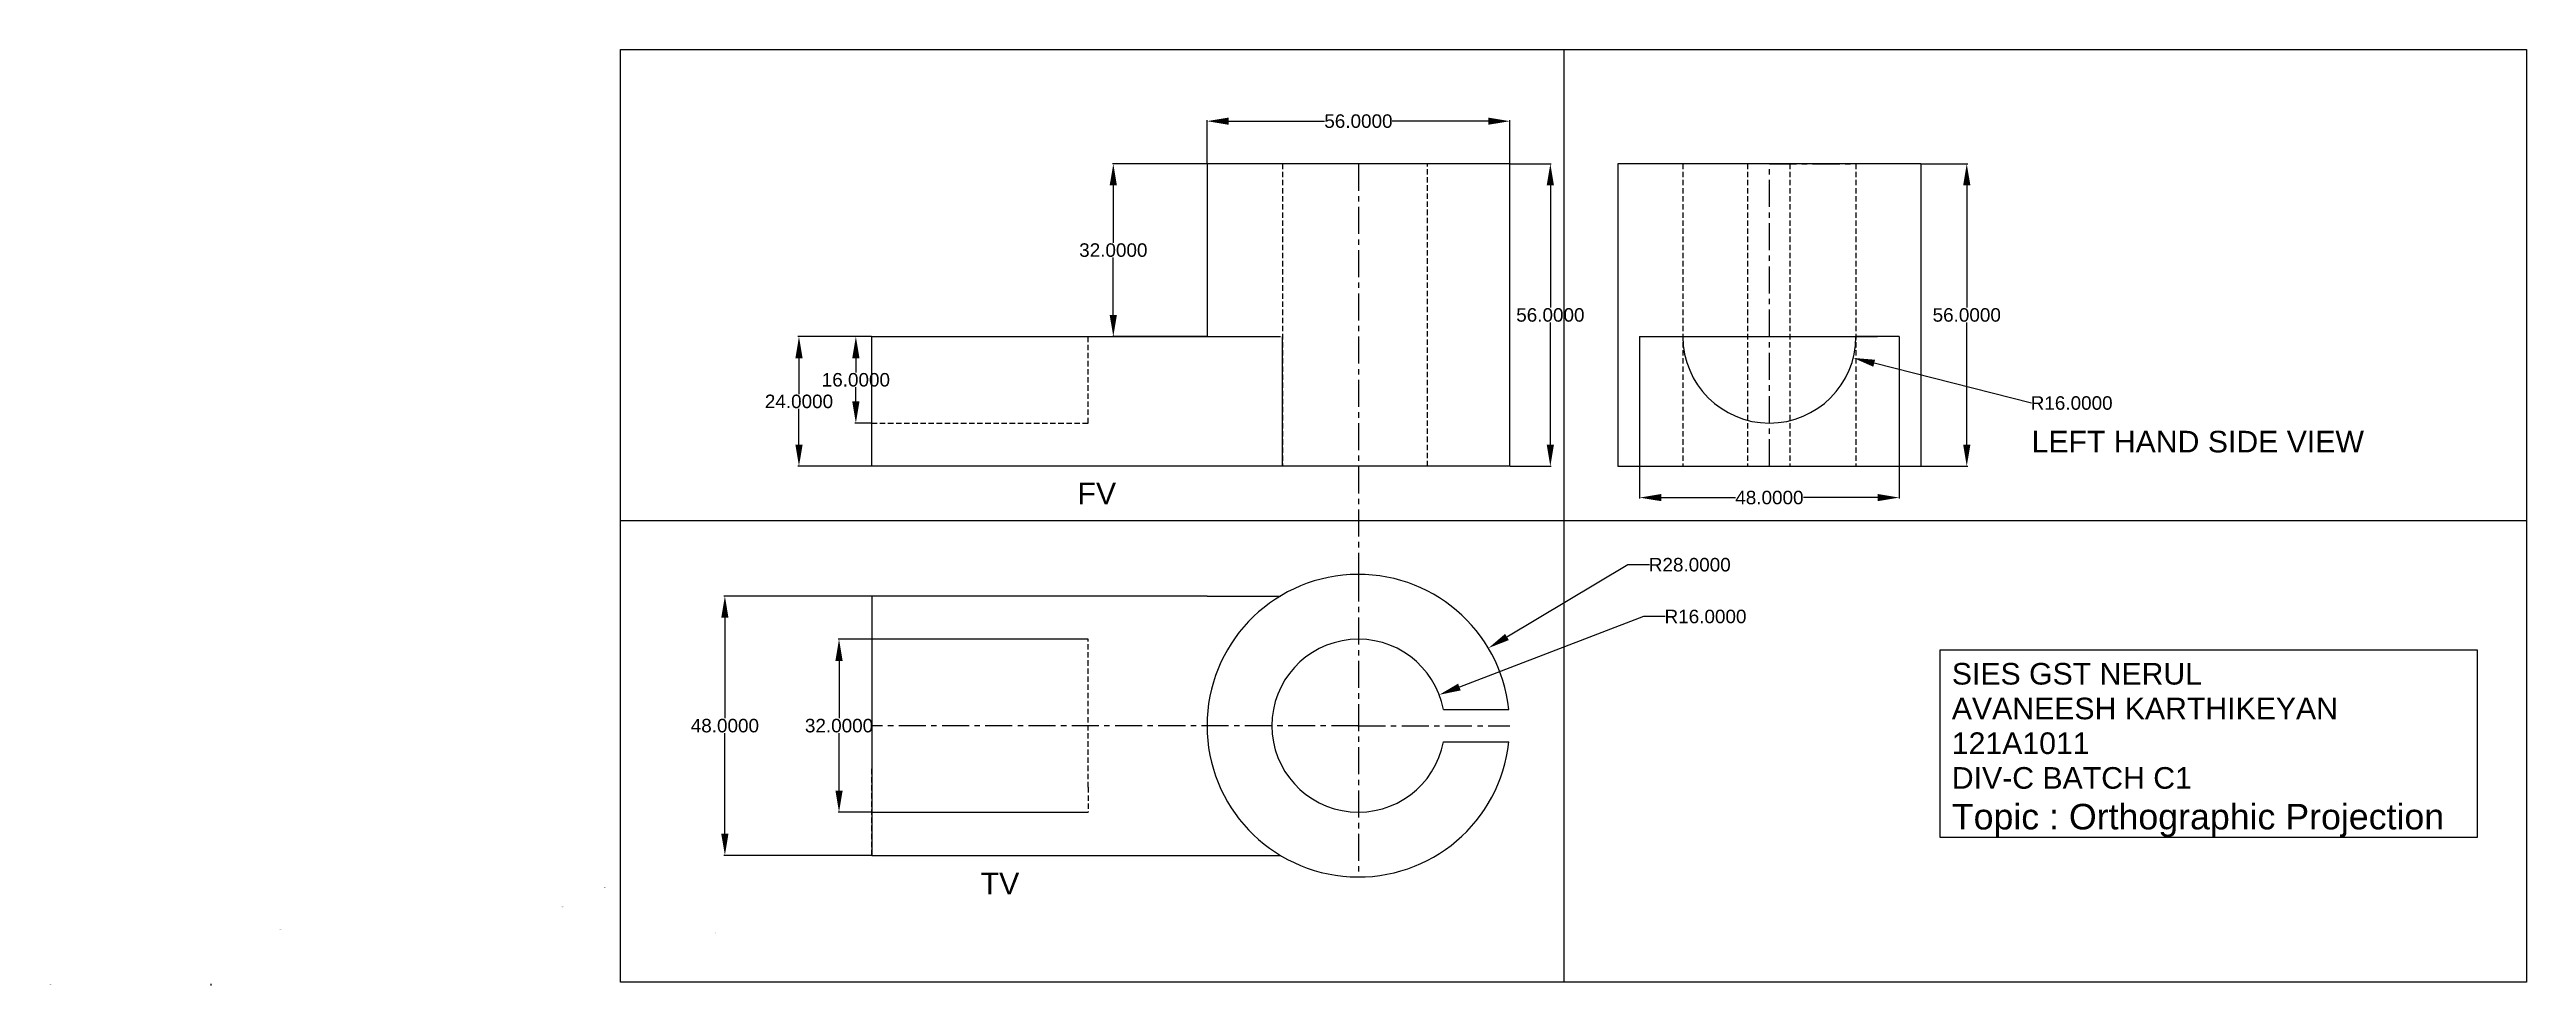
# Model space of a CAD drawing. Header units: inches. Extents: x -128 to 330, y -10 to 163.
import ezdxf

# ---------------------------------------------------------------- set-up
doc = ezdxf.new("R2010")
doc.units = ezdxf.units.IN
doc.header["$LTSCALE"] = 4
doc.header["$MEASUREMENT"] = 0
doc.linetypes.add('CENTER', pattern=[2, 1.25, -0.25, 0.25, -0.25])
doc.linetypes.add('HIDDEN', pattern=[0.375, 0.25, -0.125])
doc.styles.get("Standard").update_dxf_attribs({"font": 'arial.ttf'})
doc.dimstyles.get("Standard").update_dxf_attribs({"dimtxt": 2.5, "dimasz": 4, "dimexe": 0.18, "dimexo": 0.0625, "dimgap": 0.09, "dimtad": 0, "dimtih": 1, "dimtoh": 1, "dimdec": 4, "dimzin": 0, "dimdsep": 46, "dimtxsty": 'Standard', "dimcen": 0.089, "dimclrd": 20, "dimclre": 2, "dimclrt": 1, "dimadec": 0, "dimazin": 0, "dimtfac": 1, "dimtdec": 4, "dimtofl": 0, "dimtmove": 0, "dimatfit": 3, "dimfxl": 1, "dimtolj": 1, "dimtzin": 0, "dimarcsym": 0})

# ---------------------------------------------------------------- blocks, each defined once
blk = doc.blocks.new('*D4')
at = {"color": 2, "lineweight": -2, "transparency": 16777216}
for p, q in [((23.99, 110.31), (10.42, 110.31)), ((23.99, 86.31), (10.42, 86.31))]:
    blk.add_line(p, q, dxfattribs=at)
at = {"color": 20, "lineweight": -2, "transparency": 16777216}
for p, q in [((10.6, 106.31), (10.6, 99.68)), ((10.6, 90.31), (10.6, 96.94))]:
    blk.add_line(p, q, dxfattribs=at)
at = {"color": 20, "transparency": 16777216}
for points in [[(9.94, 106.31), (11.27, 106.31), (10.6, 110.31)], [(9.94, 90.31), (11.27, 90.31), (10.6, 86.31)]]:
    blk.add_solid(points, dxfattribs=at)
at = {"layer": 'Defpoints', "color": 0, "transparency": 16777216}
for p in [(10.6, 110.31), (24.06, 110.31), (24.06, 86.31)]:
    blk.add_point(p, dxfattribs=at)
at = {"color": 1, "transparency": 16777216, "insert": (10.6, 98.31), "char_height": 2.5, "attachment_point": 5}
blk.add_mtext('\\A1;24.0000', dxfattribs=at)
blk = doc.blocks.new('*D5')
at = {"color": 2, "lineweight": -2, "transparency": 16777216}
for p, q in [((23.99, 110.31), (20.94, 110.31)), ((23.99, 94.31), (20.94, 94.31))]:
    blk.add_line(p, q, dxfattribs=at)
at = {"color": 20, "lineweight": -2, "transparency": 16777216}
for p, q in [((21.12, 106.31), (21.12, 103.68)), ((21.12, 98.31), (21.12, 100.94))]:
    blk.add_line(p, q, dxfattribs=at)
at = {"color": 20, "transparency": 16777216}
for points in [[(20.45, 106.31), (21.79, 106.31), (21.12, 110.31)], [(20.45, 98.31), (21.79, 98.31), (21.12, 94.31)]]:
    blk.add_solid(points, dxfattribs=at)
at = {"layer": 'Defpoints', "color": 0, "transparency": 16777216}
for p in [(24.06, 110.31), (21.12, 94.31), (24.06, 94.31)]:
    blk.add_point(p, dxfattribs=at)
at = {"color": 1, "transparency": 16777216, "insert": (21.12, 102.31), "char_height": 2.5, "attachment_point": 5}
blk.add_mtext('\\A1;16.0000', dxfattribs=at)
blk = doc.blocks.new('*D6')
at = {"color": 2, "lineweight": -2, "transparency": 16777216}
for p, q in [((85.99, 142.31), (68.55, 142.31)), ((85.99, 110.31), (68.55, 110.31))]:
    blk.add_line(p, q, dxfattribs=at)
at = {"color": 20, "lineweight": -2, "transparency": 16777216}
for p, q in [((68.73, 138.31), (68.73, 127.68)), ((68.73, 114.31), (68.73, 124.94))]:
    blk.add_line(p, q, dxfattribs=at)
at = {"color": 20, "transparency": 16777216}
for points in [[(68.06, 138.31), (69.39, 138.31), (68.73, 142.31)], [(68.06, 114.31), (69.39, 114.31), (68.73, 110.31)]]:
    blk.add_solid(points, dxfattribs=at)
at = {"layer": 'Defpoints', "color": 0, "transparency": 16777216}
for p in [(68.73, 142.31), (86.06, 142.31), (86.06, 110.31)]:
    blk.add_point(p, dxfattribs=at)
at = {"color": 1, "transparency": 16777216, "insert": (68.73, 126.31), "char_height": 2.5, "attachment_point": 5}
blk.add_mtext('\\A1;32.0000', dxfattribs=at)
blk = doc.blocks.new('*D7')
at = {"color": 2, "lineweight": -2, "transparency": 16777216}
for p, q in [((86.06, 142.37), (86.06, 150.36)), ((142.06, 142.37), (142.06, 150.36))]:
    blk.add_line(p, q, dxfattribs=at)
at = {"color": 20, "lineweight": -2, "transparency": 16777216}
for p, q in [((90.06, 150.18), (107.81, 150.18)), ((138.06, 150.18), (120.3, 150.18))]:
    blk.add_line(p, q, dxfattribs=at)
at = {"color": 20, "transparency": 16777216}
for points in [[(90.06, 150.85), (90.06, 149.52), (86.06, 150.18)], [(138.06, 150.85), (138.06, 149.52), (142.06, 150.18)]]:
    blk.add_solid(points, dxfattribs=at)
at = {"layer": 'Defpoints', "color": 0, "transparency": 16777216}
for p in [(86.06, 150.18), (86.06, 142.31), (142.06, 142.31)]:
    blk.add_point(p, dxfattribs=at)
at = {"color": 1, "transparency": 16777216, "insert": (114.06, 150.18), "char_height": 2.5, "attachment_point": 5}
blk.add_mtext('\\A1;56.0000', dxfattribs=at)
blk = doc.blocks.new('*D8')
at = {"color": 2, "lineweight": -2, "transparency": 16777216}
for p, q in [((142.12, 142.31), (149.73, 142.31)), ((142.12, 86.31), (149.73, 86.31))]:
    blk.add_line(p, q, dxfattribs=at)
at = {"color": 20, "lineweight": -2, "transparency": 16777216}
for p, q in [((149.55, 138.31), (149.55, 115.68)), ((149.55, 90.31), (149.55, 112.94))]:
    blk.add_line(p, q, dxfattribs=at)
at = {"color": 20, "transparency": 16777216}
for points in [[(148.88, 138.31), (150.21, 138.31), (149.55, 142.31)], [(148.88, 90.31), (150.21, 90.31), (149.55, 86.31)]]:
    blk.add_solid(points, dxfattribs=at)
at = {"layer": 'Defpoints', "color": 0, "transparency": 16777216}
for p in [(142.06, 142.31), (142.06, 86.31), (149.55, 86.31)]:
    blk.add_point(p, dxfattribs=at)
at = {"color": 1, "transparency": 16777216, "insert": (149.55, 114.31), "char_height": 2.5, "attachment_point": 5}
blk.add_mtext('\\A1;56.0000', dxfattribs=at)
blk = doc.blocks.new('*D10')
at = {"color": 2, "lineweight": -2, "transparency": 16777216}
for p, q in [((218.12, 142.31), (226.73, 142.31)), ((218.12, 86.31), (226.73, 86.31))]:
    blk.add_line(p, q, dxfattribs=at)
at = {"color": 20, "lineweight": -2, "transparency": 16777216}
for p, q in [((226.55, 138.31), (226.55, 115.68)), ((226.55, 90.31), (226.55, 112.94))]:
    blk.add_line(p, q, dxfattribs=at)
at = {"color": 20, "transparency": 16777216}
for points in [[(225.89, 138.31), (227.22, 138.31), (226.55, 142.31)], [(225.89, 90.31), (227.22, 90.31), (226.55, 86.31)]]:
    blk.add_solid(points, dxfattribs=at)
at = {"layer": 'Defpoints', "color": 0, "transparency": 16777216}
for p in [(218.06, 142.31), (218.06, 86.31), (226.55, 86.31)]:
    blk.add_point(p, dxfattribs=at)
at = {"color": 1, "transparency": 16777216, "insert": (226.55, 114.31), "char_height": 2.5, "attachment_point": 5}
blk.add_mtext('\\A1;56.0000', dxfattribs=at)
blk = doc.blocks.new('*D12')
at = {"color": 2, "lineweight": -2, "transparency": 16777216}
for p, q in [((23.99, 54.31), (17.83, 54.31)), ((23.99, 22.31), (17.83, 22.31))]:
    blk.add_line(p, q, dxfattribs=at)
at = {"color": 20, "lineweight": -2, "transparency": 16777216}
for p, q in [((18.01, 50.31), (18.01, 39.68)), ((18.01, 26.31), (18.01, 36.94))]:
    blk.add_line(p, q, dxfattribs=at)
at = {"color": 20, "transparency": 16777216}
for points in [[(17.34, 50.31), (18.68, 50.31), (18.01, 54.31)], [(17.34, 26.31), (18.68, 26.31), (18.01, 22.31)]]:
    blk.add_solid(points, dxfattribs=at)
at = {"layer": 'Defpoints', "color": 0, "transparency": 16777216}
for p in [(24.06, 54.31), (18.01, 22.31), (24.06, 22.31)]:
    blk.add_point(p, dxfattribs=at)
at = {"color": 1, "transparency": 16777216, "insert": (18.01, 38.31), "char_height": 2.5, "attachment_point": 5}
blk.add_mtext('\\A1;32.0000', dxfattribs=at)
blk = doc.blocks.new('*D13')
at = {"color": 2, "lineweight": -2, "transparency": 16777216}
for p, q in [((23.99, 62.31), (-3.28, 62.31)), ((23.99, 14.31), (-3.28, 14.31))]:
    blk.add_line(p, q, dxfattribs=at)
at = {"color": 20, "lineweight": -2, "transparency": 16777216}
for p, q in [((-3.1, 58.31), (-3.1, 39.68)), ((-3.1, 18.31), (-3.1, 36.94))]:
    blk.add_line(p, q, dxfattribs=at)
at = {"color": 20, "transparency": 16777216}
for points in [[(-3.77, 58.31), (-2.44, 58.31), (-3.1, 62.31)], [(-3.77, 18.31), (-2.44, 18.31), (-3.1, 14.31)]]:
    blk.add_solid(points, dxfattribs=at)
at = {"layer": 'Defpoints', "color": 0, "transparency": 16777216}
for p in [(24.06, 62.31), (-3.1, 14.31), (24.06, 14.31)]:
    blk.add_point(p, dxfattribs=at)
at = {"color": 1, "transparency": 16777216, "insert": (-3.1, 38.31), "char_height": 2.5, "attachment_point": 5}
blk.add_mtext('\\A1;48.0000', dxfattribs=at)
blk = doc.blocks.new('*D14')
at = {"color": 2, "lineweight": -2, "transparency": 16777216}
for p, q in [((189.97, 110.31), (190.14, 110.31)), ((190.06, 110.22), (190.06, 110.4))]:
    blk.add_line(p, q, dxfattribs=at)
at = {"color": 20, "lineweight": -2, "transparency": 16777216}
blk.add_line((238.51, 98.01), (209.44, 105.39), dxfattribs=at)
at = {"color": 20, "transparency": 16777216}
blk.add_solid([(209.6, 106.03), (209.28, 104.74), (205.56, 106.37)], dxfattribs=at)
at = {"layer": 'Defpoints', "color": 0, "transparency": 16777216}
for p in [(190.06, 110.31), (205.56, 106.37)]:
    blk.add_point(p, dxfattribs=at)
at = {"color": 1, "transparency": 16777216, "insert": (245.95, 98.01), "char_height": 2.5, "attachment_point": 5}
blk.add_mtext('\\A1;R16.0000', dxfattribs=at)
blk = doc.blocks.new('*D15')
at = {"color": 20, "lineweight": -2, "transparency": 16777216}
for p, q in [((166.8, 58.51), (132.73, 45.46)), ((170.8, 58.51), (166.8, 58.51))]:
    blk.add_line(p, q, dxfattribs=at)
at = {"color": 2, "lineweight": -2, "transparency": 16777216}
for p, q in [((113.97, 38.31), (114.14, 38.31)), ((114.06, 38.22), (114.06, 38.4))]:
    blk.add_line(p, q, dxfattribs=at)
at = {"color": 20, "transparency": 16777216}
blk.add_solid([(132.49, 46.09), (132.97, 44.84), (129, 44.03)], dxfattribs=at)
at = {"layer": 'Defpoints', "color": 0, "transparency": 16777216}
for p in [(129, 44.03), (114.06, 38.31)]:
    blk.add_point(p, dxfattribs=at)
at = {"color": 1, "transparency": 16777216, "insert": (178.24, 58.51), "char_height": 2.5, "attachment_point": 5}
blk.add_mtext('\\A1;R16.0000', dxfattribs=at)
blk = doc.blocks.new('*D16')
at = {"color": 20, "lineweight": -2, "transparency": 16777216}
for p, q in [((163.89, 68.09), (141.52, 54.72)), ((167.89, 68.09), (163.89, 68.09))]:
    blk.add_line(p, q, dxfattribs=at)
at = {"color": 2, "lineweight": -2, "transparency": 16777216}
for p, q in [((113.97, 38.31), (114.14, 38.31)), ((114.06, 38.22), (114.06, 38.4))]:
    blk.add_line(p, q, dxfattribs=at)
at = {"color": 20, "transparency": 16777216}
blk.add_solid([(141.18, 55.3), (141.87, 54.15), (138.09, 52.67)], dxfattribs=at)
at = {"layer": 'Defpoints', "color": 0, "transparency": 16777216}
for p in [(138.09, 52.67), (114.06, 38.31)]:
    blk.add_point(p, dxfattribs=at)
at = {"color": 1, "transparency": 16777216, "insert": (175.33, 68.09), "char_height": 2.5, "attachment_point": 5}
blk.add_mtext('\\A1;R28.0000', dxfattribs=at)
blk = doc.blocks.new('*D17')
at = {"color": 2, "lineweight": -2, "transparency": 16777216}
for p, q in [((166.06, 86.25), (166.06, 80.34)), ((214.06, 86.25), (214.06, 80.34))]:
    blk.add_line(p, q, dxfattribs=at)
at = {"color": 20, "lineweight": -2, "transparency": 16777216}
for p, q in [((170.06, 80.52), (183.76, 80.52)), ((210.06, 80.52), (196.35, 80.52))]:
    blk.add_line(p, q, dxfattribs=at)
at = {"color": 20, "transparency": 16777216}
for points in [[(170.06, 81.19), (170.06, 79.86), (166.06, 80.52)], [(210.06, 81.19), (210.06, 79.86), (214.06, 80.52)]]:
    blk.add_solid(points, dxfattribs=at)
at = {"layer": 'Defpoints', "color": 0, "transparency": 16777216}
for p in [(166.06, 86.31), (214.06, 86.31), (214.06, 80.52)]:
    blk.add_point(p, dxfattribs=at)
at = {"color": 1, "transparency": 16777216, "insert": (190.06, 80.52), "char_height": 2.5, "attachment_point": 5}
blk.add_mtext('\\A1;48.0000', dxfattribs=at)

msp = doc.modelspace()

# ---------------------------------------------------------------- linework, layer by layer
at = {"color": 0}
msp.add_line((152.05503, 163.44658), (152.05503, -9.15539), dxfattribs=at)
for p, q in [((142.05503, 142.31014), (86.05503, 142.31014)), ((86.05503, 142.31014), (86.05503, 110.31014)), ((142.05503, 86.31014), (142.05503, 142.31014)), ((218.05503, 142.31014), (162.05503, 142.31014)), ((162.05503, 142.31014), (162.05503, 86.31014)), ((218.05503, 142.31014), (218.05503, 86.31014)), ((24.05503, 86.31014), (24.05503, 110.31014)), ((24.05503, 110.31014), (86.05503, 110.31014)), ((86.05503, 110.31014), (99.63654, 110.31014)), ((100.00064, 86.31014), (100.00064, 110.31014)), ((166.05503, 110.31014), (166.05503, 86.31014)), ((166.05503, 110.31014), (174.05503, 110.31014)), ((174.05503, 110.31014), (210.05503, 110.31014)), ((190.05503, 110.31014), (190.05503, 110.31014)), ((214.05503, 110.31014), (206.05503, 110.31014)), ((142.05503, 86.31014), (24.05503, 86.31014)), ((162.05503, 86.31014), (162.05503, 86.31014)), ((162.05503, 86.31014), (218.05503, 86.31014)), ((-22.37981, 76.31014), (330.05483, 76.31014)), ((86.05503, 62.31014), (24.05503, 62.31014)), ((24.05503, 62.31014), (24.05503, 14.31014)), ((86.05503, 62.31014), (99.63654, 62.31014)), ((64.05503, 54.31014), (24.05503, 54.31014)), ((129.77126, 41.31014), (141.89385, 41.31014)), ((129.77126, 35.31014), (141.89385, 35.31014)), ((24.05503, 22.31014), (64.05503, 22.31014)), ((24.05503, 14.31014), (86.05503, 14.31014)), ((86.05503, 14.31014), (99.63466, 14.31014)), ((-98.18265, -9.43603), (-98.18265, -9.76936))]:
    msp.add_line(p, q)
at = {"color": 4, "linetype": 'HIDDEN'}
for p, q in [((100.00064, 142.31014), (100.00064, 86.31014)), ((126.86025, 86.31014), (126.86025, 142.31014)), ((174.05503, 142.31014), (174.05503, 86.31014)), ((186.02938, 142.31014), (186.02938, 86.31014)), ((193.81668, 142.31014), (193.81668, 86.31014)), ((206.05503, 142.31014), (206.05503, 86.31014)), ((64.05503, 94.31014), (64.05503, 110.31014)), ((24.05503, 94.31014), (64.05503, 94.31014)), ((64.05503, 26.91672), (64.05503, 54.31014)), ((64.05503, 26.91672), (64.05503, 22.31014))]:
    msp.add_line(p, q, dxfattribs=at)
at = {"color": 150, "linetype": 'CENTER', "true_color": 0x0a7cf5}
for p, q in [((114.05503, 142.31014), (114.05503, 86.31014)), ((190.05503, 86.31014), (190.05503, 142.31014)), ((114.05503, 86.31014), (114.05503, 66.31014)), ((114.05503, 66.31014), (114.05503, 10.31014)), ((114.05503, 38.31014), (24.05503, 38.31014)), ((114.05503, 38.31014), (142.05503, 38.31014))]:
    msp.add_line(p, q, dxfattribs=at)
at = {"linetype": 'CENTER', "ltscale": 0.5}
msp.add_line((190.05503, 142.31014), (174.05503, 142.31014), dxfattribs=at)
at = {"linetype": 'HIDDEN'}
for p, q in [((190.05503, 142.31014), (174.05503, 142.31014)), ((24.05503, 54.31014), (24.05503, 14.31014)), ((24.05503, 38.31014), (24.05503, 22.31014)), ((24.05503, 14.31014), (24.05503, 30.31014)), ((64.05503, 22.31014), (64.05503, 22.31014))]:
    msp.add_line(p, q, dxfattribs=at)
at = {"linetype": 'CENTER'}
msp.add_line((190.05503, 142.31014), (206.05503, 142.31014), dxfattribs=at)
at = {"linetype": 'Continuous'}
msp.add_line((214.05503, 110.31014), (214.05503, 86.31014), dxfattribs=at)
for points in [[(-22.37981, 163.44658), (330.05483, 163.44658), (330.05483, -9.15539), (-22.37981, -9.15539)], [(221.62019, 52.34461), (320.93378, 52.34461), (320.93378, 17.64211), (221.62019, 17.64211)]]:
    msp.add_lwpolyline(points, close=True)
for centre, radius, start, end in [((190.05503, 110.31014), 16, 180, 0), ((114.05503, 38.31014), 28, 6.1506398, 353.8493602), ((114.05503, 38.31014), 16, 10.8069229, 349.1930771)]:
    msp.add_arc(centre, radius, start, end)

# ---------------------------------------------------------------- texts
for s, p in [('LEFT HAND SIDE VIEW', (238.53488, 88.88111)), ('SIES GST NERUL', (223.78883, 45.92027)), ('AVANEESH KARTHIKEYAN', (223.78883, 39.49462)), ('121A1011', (223.78883, 33.06897)), ('DIV-C BATCH C1', (223.78883, 26.64332))]:
    msp.add_text(s, height=4).set_placement(p)
at = {"linetype": 'HIDDEN'}
for s, p in [('FV', (62.11154, 79.29689)), ('TV', (44.2018, 7.09217))]:
    msp.add_text(s, height=4, dxfattribs=at).set_placement(p)
at = {"insert": (223.78883, 23.84461), "char_height": 4.728481, "attachment_point": 1}
msp.add_mtext_dynamic_manual_height_columns('Topic : Orthographic Projection', width=97.1449578, gutter_width=23.6424, heights=[0], dxfattribs=at)
at = {"linetype": 'HIDDEN', "char_height": 0.2, "attachment_point": 1}
for s, width, insert in [('TV', 177.3829114, (-33.30961, 4.86267)), ('TV', 159.4049146, (-25.51914, 8.45401)), ('TV', 227.721306, (-85.4458, 0.67277)), ('\\pxt30;TV', 145.621781, (-5.14408, 0.07421)), ('TV   ', 180.9785117, (-127.99373, -9.5027))]:
    msp.add_mtext_dynamic_manual_height_columns(s, width=width, gutter_width=1, heights=[0], dxfattribs=dict(at, insert=insert))

# ---------------------------------------------------------------- dimensions: what is measured, and where the dimension line sits
dim = msp.add_linear_dim(base=(86.05503, 150.1836), p1=(142.05503, 142.31014), p2=(86.05503, 142.31014), dimstyle='Standard')
dim.commit()
dim.dimension.update_dxf_attribs({"geometry": '*D7', "text_midpoint": (114.05503, 150.1836)})
for base, p1, p2, picture, middle in [((68.72548, 142.31014), (86.05503, 110.31014), (86.05503, 142.31014), '*D6', (68.72548, 126.31014)), ((149.54509, 86.31014), (142.05503, 142.31014), (142.05503, 86.31014), '*D8', (149.54509, 114.31014)), ((226.55467, 86.31014), (218.05503, 142.31014), (218.05503, 86.31014), '*D10', (226.55467, 114.31014)), ((10.60178, 110.31014), (24.05503, 86.31014), (24.05503, 110.31014), '*D4', (10.60178, 98.31014)), ((-3.10464, 14.31014), (24.05503, 62.31014), (24.05503, 14.31014), '*D13', (-3.10464, 38.31014)), ((18.00976, 22.31014), (24.05503, 54.31014), (24.05503, 22.31014), '*D12', (18.00976, 38.31014))]:
    dim = msp.add_linear_dim(base=base, p1=p1, p2=p2, angle=90, dimstyle='Standard')
    dim.commit()
    dim.dimension.update_dxf_attribs({"geometry": picture, "text_midpoint": middle})
dim = msp.add_aligned_dim(p1=(24.05503, 110.31014), p2=(24.05503, 94.31014), distance=-2.93562, dimstyle='Standard')
dim.commit()
dim.dimension.update_dxf_attribs({"geometry": '*D5', "text_midpoint": (21.1194, 102.31014)})
for center, mpoint, picture, middle in [((190.05503, 110.31014), (205.56287, 106.37226), '*D14', (238.51167, 98.00563)), ((114.05503, 38.31014), (138.09078, 52.67268), '*D16', (175.33276, 68.08914)), ((114.05503, 38.31014), (128.99667, 44.03268), '*D15', (178.23904, 58.50975))]:
    dim = msp.add_radius_dim(center=center, mpoint=mpoint, dimstyle='Standard')
    dim.commit()
    dim.dimension.update_dxf_attribs({"geometry": picture, "text_midpoint": middle, "dimtype": 164})
dim = msp.add_linear_dim(base=(214.05503, 80.52303), p1=(166.05503, 86.31014), p2=(214.05503, 86.31014), dimstyle='Standard')
dim.commit()
dim.dimension.update_dxf_attribs({"geometry": '*D17', "text_midpoint": (190.05503, 80.52303), "dimtype": 160})

doc.saveas('drawing.dxf')
